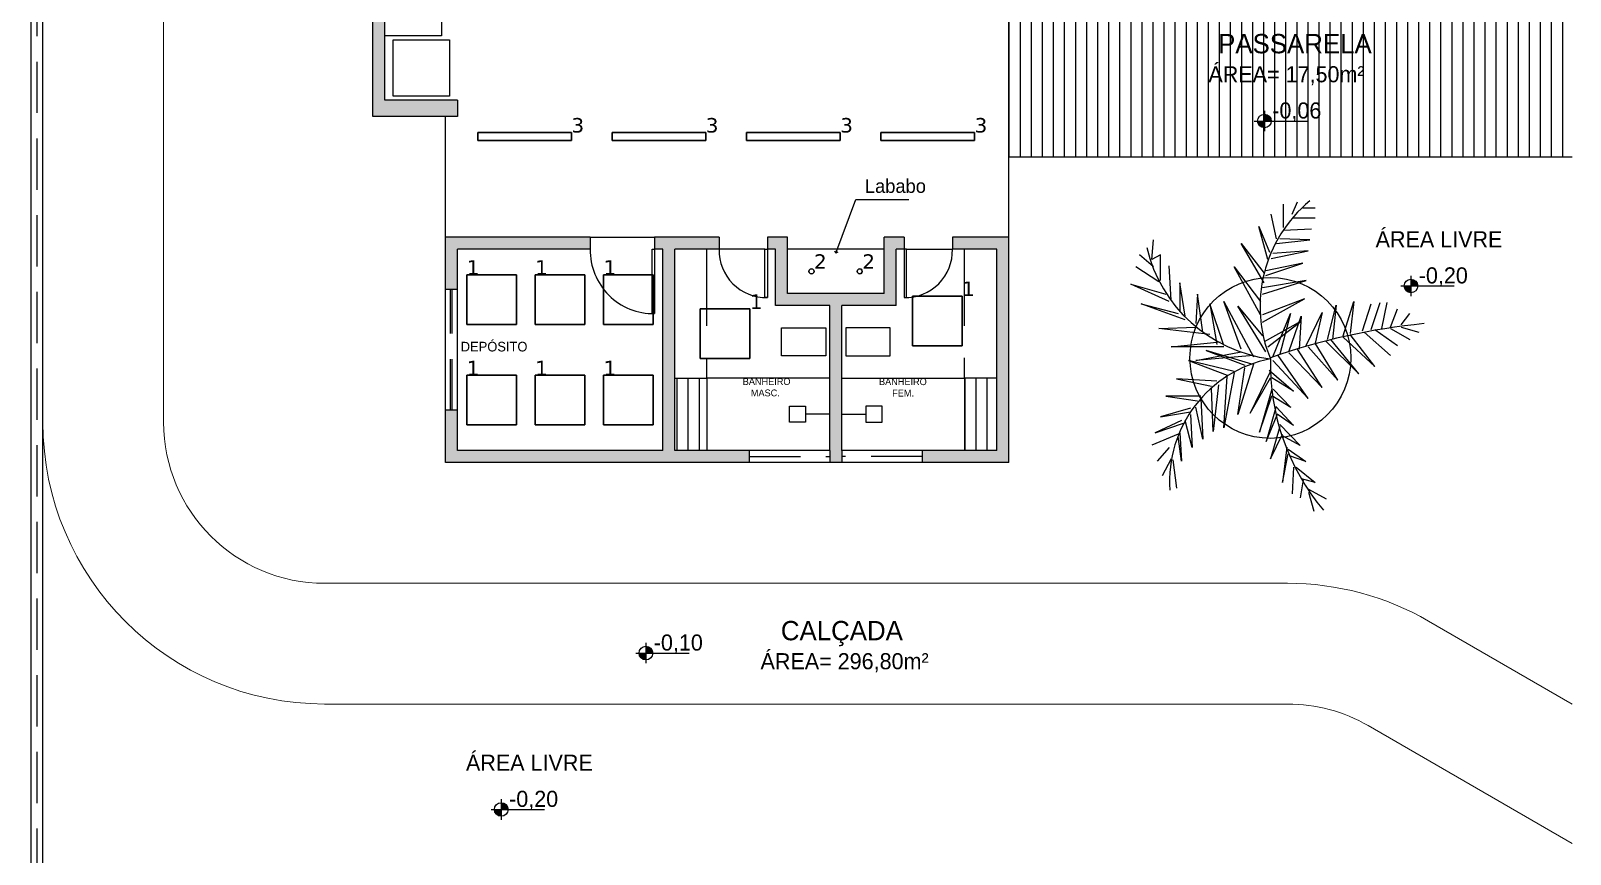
# Model space of a CAD drawing. Header units: metres. Extents: x 3021.9 to 3079.2, y 2067.5 to 2122.4.
# Drawn here: x 3021.86 to 3040.99, y 2092.47 to 2102.7 of the extents above; entities that cross this region are included whole.
import ezdxf

# ---------------------------------------------------------------- set-up
doc = ezdxf.new("R2010")
doc.units = ezdxf.units.M
doc.linetypes.add('HIDDEN', pattern=[9.525, 6.35, -3.175])
for name, color, linetype in [('1', 1, 'Continuous'), ('2', 44, 'Continuous'), ('3', 3, 'Continuous'), ('5', 5, 'Continuous'), ('projecao', 8, 'HIDDEN'), ('Texto', 44, 'Continuous')]:
    doc.layers.add(name, color=color, linetype=linetype)
doc.layers.add('DLX_LUM', color=7, linetype='Continuous', true_color=0x7f7f7f)
doc.layers.add('DLX_LUMKEY_IDX', color=7, linetype='Continuous', true_color=0x969696)
doc.styles.add('ROMANS', font='romans')
doc.styles.add('style1', font='GOTHIC.TTF')
doc.styles.add('TableTextStyle', font='')
doc.styles.get('TableTextStyle').set_extended_font_data('VERDANA.TTF')
doc.dimstyles.new('ESC-100', dxfattribs={"dimtxt": 0.16, "dimasz": 0.04, "dimexe": 0.06, "dimexo": 0.15, "dimgap": 0.02, "dimtad": 1, "dimzin": 4, "dimdsep": 46, "dimtxsty": 'style1', "dimblk": 'OBLIQUE', "dimcen": 0.01, "dimdle": 0.04, "dimclrd": 14, "dimclre": 14, "dimclrt": 2, "dimazin": 0, "dimtfac": 1, "dimtix": 1, "dimtmove": 2, "dimatfit": 0, "dimldrblk": 'OPEN90', "dimfxl": 1, "dimtolj": 1, "dimtzin": 4, "dimlwd": -1, "dimlwe": -1, "dimarcsym": 0})
pattern_1 = [(270, (3969.56791, 546.276), (0.1375, -4e-17), [])]

# ---------------------------------------------------------------- blocks, each defined once
blk = doc.blocks.new('planta 7')
at = {"color": 0}
for p, q in [((347.66, 294.69), (353.36, 307.49)), ((353.36, 307.49), (350.1, 295.85)), ((341.55, 289.45), (346.84, 304)), ((346.84, 304), (343.59, 291.78)), ((354.17, 298.18), (359.06, 305.74)), ((359.06, 299.92), (363.13, 304.58)), ((295.55, 294.11), (289.85, 297.01)), ((299.21, 294.69), (294.73, 298.76)), ((303.69, 291.78), (300.03, 300.5)), ((304.1, 299.34), (307.35, 290.03)), ((308.17, 290.61), (304.1, 299.34)), ((309.39, 297.6), (311.02, 287.71)), ((312.24, 287.71), (309.39, 297.6)), ((316.31, 295.85), (314.68, 285.38)), ((316.31, 284.22), (316.31, 295.85)), ((336.67, 281.31), (338.7, 298.18)), ((338.7, 298.18), (339.11, 285.96)), ((354.58, 297.6), (363.13, 297.6)), ((361.5, 300.5), (368.01, 299.92)), ((363.13, 297.6), (361.5, 300.5)), ((295.14, 293.52), (285.78, 292.36)), ((294.73, 290.61), (302.88, 291.78)), ((304.1, 291.2), (294.73, 290.61)), ((322.01, 292.36), (319.57, 280.72)), ((321.2, 278.98), (322.01, 292.36)), ((332.59, 294.11), (334.22, 277.82)), ((332.59, 276.65), (332.59, 294.11)), ((342.77, 289.45), (353.76, 291.2)), ((353.76, 291.2), (344.4, 291.2)), ((348.06, 294.11), (359.46, 294.69)), ((299.21, 287.12), (308.17, 289.45)), ((310.2, 287.71), (299.21, 287.12)), ((302.06, 283.63), (312.65, 285.96)), ((328.12, 288.29), (323.23, 275.49)), ((324.45, 273.16), (328.12, 288.29)), ((328.12, 285.96), (330.97, 270.84)), ((329.74, 266.76), (328.12, 285.96)), ((350.1, 285.38), (340.33, 285.96)), ((315.5, 284.22), (302.06, 283.63)), ((304.5, 280.14), (318.75, 280.72)), ((331.37, 282.47), (326.49, 269.67)), ((326.89, 267.34), (331.37, 282.47)), ((333, 276.65), (346.84, 281.31)), ((346.84, 281.31), (333.41, 278.98)), ((337.48, 283.63), (350.1, 285.38)), ((319.97, 278.4), (304.5, 280.14)), ((305.73, 276.65), (322.82, 275.49)), ((324.04, 273.16), (305.73, 276.65)), ((347.66, 276.65), (329.34, 266.76)), ((331.78, 270.84), (347.66, 276.65)), ((310.2, 272), (325.67, 269.67)), ((326.89, 266.76), (310.2, 272)), ((330.97, 262.69), (346.03, 272)), ((346.03, 272), (336.26, 263.85)), ((343.18, 264.44), (359.06, 273.16)), ((359.06, 273.16), (347.66, 264.44)), ((353.76, 263.27), (366.79, 270.84)), ((366.79, 270.84), (357.02, 263.27)), ((310.66, 267.96), (322.32, 261.21)), ((324.52, 261.21), (310.66, 267.96)), ((295.53, 261.21), (303.72, 257.15)), ((306.24, 258.05), (295.53, 261.21)), ((301.2, 262.56), (310.03, 258.95)), ((312.55, 259.4), (301.2, 262.56)), ((304.35, 264.81), (316.33, 260.75)), ((318.54, 260.75), (304.35, 264.81)), ((312.55, 254.45), (316.33, 260.75)), ((318.54, 260.3), (312.55, 254.45)), ((328.12, 260.36), (315.5, 248.73)), ((324.84, 261.66), (317.91, 253.55)), ((317.91, 253.55), (322.32, 260.75)), ((329.34, 260.36), (343.59, 254.55)), ((332.59, 262.11), (341.14, 251.06)), ((341.14, 251.06), (334.22, 263.27)), ((340.74, 263.85), (348.47, 249.89)), ((348.47, 249.89), (343.18, 263.85)), ((350.1, 263.85), (354.58, 249.31)), ((354.58, 249.31), (352.14, 263.85)), ((356.21, 262.69), (360.28, 250.47)), ((360.28, 250.47), (357.83, 262.69)), ((361.5, 262.11), (372.49, 265.02)), ((361.91, 260.95), (364.35, 248.73)), ((364.35, 248.73), (363.53, 260.36)), ((372.49, 265.02), (363.94, 261.53)), ((368.42, 259.2), (376.56, 260.95)), ((287.65, 257.15), (297.1, 255.35)), ((299.31, 255.8), (287.65, 257.15)), ((298.68, 255.35), (294.58, 249.49)), ((306.87, 258.05), (299.94, 251.3)), ((299.94, 251.3), (303.09, 257.15)), ((312.86, 259.4), (306.56, 253.55)), ((306.56, 253.55), (310.34, 258.95)), ((315.5, 248.73), (329.74, 258.62)), ((330.56, 255.13), (319.16, 244.07)), ((343.59, 254.55), (330.15, 258.04)), ((330.97, 255.13), (342.77, 251.06)), ((366.79, 259.2), (368.01, 248.15)), ((368.01, 248.15), (368.42, 258.04)), ((371.27, 256.87), (371.68, 247.57)), ((372.08, 256.87), (379.82, 256.87)), ((288.59, 250.4), (282.61, 251.3)), ((292.69, 253.55), (283.87, 254)), ((292.69, 252.65), (287.65, 246.34)), ((287.65, 246.34), (288.91, 250.85)), ((294.58, 249.49), (296.47, 254.9)), ((319.16, 244.07), (331.78, 252.22)), ((342.77, 251.06), (331.78, 251.64)), ((375.34, 253.96), (375.34, 246.4)), ((376.56, 253.96), (380.63, 252.22)), ((378.6, 250.47), (378.6, 246.4)), ((284.5, 248.59), (278.19, 246.79)), ((285.44, 248.59), (282.29, 242.74)), ((332.59, 248.73), (321.6, 238.84)), ((321.6, 238.84), (333.82, 246.4)), ((333, 249.31), (343.99, 244.07)), ((343.99, 244.07), (333.82, 246.4)), ((334.63, 242.91), (323.64, 231.86)), ((323.64, 231.86), (335.04, 241.17)), ((335.04, 242.33), (346.44, 239.42)), ((346.44, 239.42), (335.04, 240.58)), ((335.85, 237.09), (326.08, 226.62)), ((326.08, 226.62), (336.67, 234.77)), ((336.26, 237.09), (347.66, 233.6)), ((347.66, 233.6), (337.07, 234.77)), ((337.48, 230.11), (329.74, 221.39)), ((337.89, 230.69), (346.84, 227.79)), ((338.29, 226.62), (333, 219.06)), ((338.29, 227.79), (347.25, 224.88)), ((338.7, 221.39), (335.04, 214.99)), ((338.7, 224.3), (347.25, 222.55)), ((339.11, 221.39), (345.21, 219.06)), ((339.11, 217.9), (337.48, 212.08)), ((339.92, 217.9), (343.59, 214.99))]:
    blk.add_line(p, q, dxfattribs=at)
for centre, radius, start, end in [((376.48, 255.23), 48.23, 103.1598, 172.8828), ((288.02, 253.26), 41.37, 11.0675, 94.0085), ((326.94, 185.75), 75.48, 88.7203, 129.9117), ((345.92, 219.16), 45.46, 39.604, 112.3619), ((124.92, 189.01), 216.42, 5.649, 19.4873)]:
    blk.add_arc(centre, radius, start, end, dxfattribs=at)
blk = doc.blocks.new('NIV_PL')
for p, q in [((-0.15, 0), (0.638, 0)), ((0, 0.15), (0, -0.15))]:
    blk.add_line(p, q)
at = {"const_width": 0.1}
for points in [[(-0.05, 0, 0.414214), (0, -0.05, 1)], [(0.05, 0, 0.414214), (0, 0.05, 1)]]:
    blk.add_lwpolyline(points, format="xyb", dxfattribs=at)
blk.add_circle((0, 0), 0.1)
at = {"color": 2, "style": 'ROMANS'}
blk.add_attdef('NIVEL', (0.116, 0.037), '', height=0.1, dxfattribs=at)
blk = doc.blocks.new('_Open90')
at = {"color": 0, "linetype": 'ByBlock', "lineweight": -2}
for p, q in [((0, 0), (-1, 0)), ((-0.5, 0.5), (0, 0)), ((0, 0), (-0.5, -0.5))]:
    blk.add_line(p, q, dxfattribs=at)

msp = doc.modelspace()

# ---------------------------------------------------------------- hatches: boundary and pattern name
at = {"linetype": 'Continuous'}
h = msp.add_hatch(color=251, dxfattribs=at)
h.paths.add_polyline_path([(3026.112, 2104.032), (3026.112, 2101.632), (3027.162, 2101.632), (3027.162, 2101.832), (3026.262, 2101.832), (3026.262, 2104.032)])
h.paths.add_polyline_path([(3026.112, 2108.632), (3026.112, 2106.532), (3027.012, 2106.532), (3027.012, 2106.682), (3026.262, 2106.682), (3026.262, 2107.282), (3027.012, 2107.282), (3027.012, 2107.432), (3026.262, 2107.432), (3026.262, 2108.432), (3027.162, 2108.432), (3027.162, 2108.632)])
h.paths.add_polyline_path([(3027.012, 2110.782), (3027.012, 2110.132), (3028.812, 2110.132), (3028.812, 2110.282), (3027.162, 2110.282), (3027.162, 2110.782)], flags=17)
h.paths.add_polyline_path([(3027.012, 2113.932), (3027.012, 2113.282), (3027.162, 2113.282), (3027.162, 2113.782), (3029.712, 2113.782), (3029.712, 2110.282), (3029.612, 2110.282), (3029.612, 2110.132), (3029.862, 2110.132), (3029.862, 2113.782), (3033.862, 2113.782), (3033.862, 2113.282), (3034.012, 2113.282), (3034.012, 2113.932)])
h.paths.add_polyline_path([(3033.312, 2100.132), (3033.312, 2099.982), (3033.862, 2099.982), (3033.862, 2097.482), (3032.937, 2097.482), (3032.937, 2097.332), (3034.012, 2097.332), (3034.012, 2100.132)])
h.paths.add_polyline_path([(3031.262, 2099.432), (3031.262, 2100.132), (3031.012, 2100.132), (3031.012, 2099.982), (3031.112, 2099.982), (3031.112, 2099.282), (3031.787, 2099.282), (3031.787, 2097.482), (3031.787, 2097.332), (3031.937, 2097.332), (3031.937, 2097.482), (3031.937, 2099.282), (3032.612, 2099.282), (3032.612, 2099.982), (3032.712, 2099.982), (3032.712, 2100.132), (3032.462, 2100.132), (3032.462, 2099.432)])
h.paths.add_polyline_path([(3029.612, 2100.132), (3029.612, 2099.982), (3029.712, 2099.982), (3029.712, 2097.482), (3027.162, 2097.482), (3027.162, 2097.982), (3027.012, 2097.982), (3027.012, 2097.332), (3030.787, 2097.332), (3030.787, 2097.482), (3029.862, 2097.482), (3029.862, 2099.982), (3030.412, 2099.982), (3030.412, 2100.132)])
h.paths.add_polyline_path([(3027.012, 2100.132), (3027.012, 2099.482), (3027.162, 2099.482), (3027.162, 2099.982), (3028.812, 2099.982), (3028.812, 2100.132)], flags=17)
at = {"layer": '1', "linetype": 'Continuous'}
h = msp.add_hatch(dxfattribs=at)
h.set_pattern_fill('ANSI31', color=8, scale=1.1, angle=225)
h.set_pattern_definition([(270, (3969.56791, 548.276), (0.1375, -4e-17), [])])
h.paths.add_polyline_path([(3034.012, 2103.632), (3034.012, 2101.132), (3041.012, 2101.132), (3041.012, 2103.632)])
h = msp.add_hatch(dxfattribs=at)
h.set_pattern_fill('ANSI31', color=8, scale=1.1, angle=225)
h.set_pattern_definition(pattern_1)
h.paths.add_polyline_path([(3029.862, 2098.382), (3029.862, 2097.482), (3030.262, 2097.482), (3030.262, 2098.382)])
h = msp.add_hatch(dxfattribs=at)
h.set_pattern_fill('ANSI31', color=8, scale=1.1, angle=225)
h.set_pattern_definition(pattern_1)
h.paths.add_polyline_path([(3033.862, 2098.382), (3033.862, 2097.482), (3033.462, 2097.482), (3033.462, 2098.382)])

# ---------------------------------------------------------------- linework, layer by layer
at = {"layer": '1', "linetype": 'Continuous', "lineweight": 13}
for p, q in [((3023.512, 2097.832), (3023.512, 2116.832)), ((3037.476, 2095.832), (3025.512, 2095.832))]:
    msp.add_line(p, q, dxfattribs=at)
at = {"layer": '1', "linetype": 'Continuous'}
for p, q in [((3034.012, 2100.132), (3034.012, 2110.132)), ((3027.012, 2100.132), (3027.012, 2101.632)), ((3034.012, 2101.132), (3041.012, 2101.132))]:
    msp.add_line(p, q, dxfattribs=at)
at = {"layer": '1'}
for p, q in [((3028.812, 2100.132), (3029.612, 2100.132)), ((3030.982, 2099.982), (3030.412, 2099.982)), ((3032.742, 2099.982), (3033.312, 2099.982)), ((3031.787, 2098.382), (3030.262, 2098.382)), ((3030.262, 2098.382), (3030.262, 2097.482)), ((3031.937, 2098.382), (3033.462, 2098.382)), ((3033.462, 2098.382), (3033.462, 2097.482)), ((3031.787, 2097.932), (3031.487, 2097.932)), ((3031.937, 2097.932), (3032.237, 2097.932))]:
    msp.add_line(p, q, dxfattribs=at)
at = {"layer": '1', "linetype": 'Continuous', "lineweight": 9}
for p, q in [((3039.226, 2095.363), (3041.012, 2094.332)), ((3037.476, 2094.332), (3025.512, 2094.332)), ((3038.476, 2094.064), (3041.012, 2092.6))]:
    msp.add_line(p, q, dxfattribs=at)
at = {"layer": '1'}
for points in [[(3031.287, 2098.032), (3031.487, 2098.032), (3031.487, 2097.832), (3031.287, 2097.832)], [(3032.437, 2098.032), (3032.237, 2098.032), (3032.237, 2097.832), (3032.437, 2097.832)]]:
    msp.add_lwpolyline(points, close=True, dxfattribs=at)
at = {"layer": '1', "linetype": 'Continuous'}
msp.add_circle((3037.262, 2098.632), 1, dxfattribs=at)
at = {"layer": '1'}
for centre, radius, start, end in [((3029.597, 2099.967), 0.785, 178.9053, 271.0947), ((3030.997, 2099.967), 0.585, 178.5312, 271.4688), ((3032.727, 2099.967), 0.585, 268.5312, 1.4688)]:
    msp.add_arc(centre, radius, start, end, dxfattribs=at)
at = {"layer": '1', "linetype": 'Continuous', "lineweight": 13}
for radius in [3.5, 2]:
    msp.add_arc((3025.512, 2097.832), radius, 180, 270, dxfattribs=at)
at = {"layer": '1', "linetype": 'Continuous', "lineweight": 9}
for radius in [3.5, 2]:
    msp.add_arc((3037.476, 2092.332), radius, 60, 90, dxfattribs=at)
at = {"layer": '2'}
for p, q in [((3026.962, 2105.632), (3026.962, 2102.632)), ((3026.962, 2102.632), (3026.262, 2102.632)), ((3030.262, 2099.032), (3030.262, 2099.982)), ((3032.462, 2099.982), (3031.262, 2099.982)), ((3033.462, 2099.032), (3033.462, 2099.982)), ((3030.262, 2098.382), (3030.262, 2098.632)), ((3033.462, 2098.382), (3033.462, 2098.632)), ((3029.862, 2098.382), (3030.262, 2098.382)), ((3033.862, 2098.382), (3033.462, 2098.382))]:
    msp.add_line(p, q, dxfattribs=at)
for points in [[(3026.362, 2101.882), (3026.362, 2102.582), (3027.062, 2102.582), (3027.062, 2101.882)], [(3029.612, 2099.982), (3029.612, 2099.182), (3029.582, 2099.182), (3029.582, 2099.982)], [(3030.982, 2099.982), (3031.012, 2099.982), (3031.012, 2099.382), (3030.982, 2099.382)], [(3032.742, 2099.982), (3032.712, 2099.982), (3032.712, 2099.382), (3032.742, 2099.382)], [(3031.187, 2098.657), (3031.187, 2099.007), (3031.737, 2099.007), (3031.737, 2098.657)], [(3032.537, 2098.657), (3032.537, 2099.007), (3031.987, 2099.007), (3031.987, 2098.657)]]:
    msp.add_lwpolyline(points, close=True, dxfattribs=at)
at = {"layer": '3'}
for points in [[(3066.012, 2120.482), (3021.862, 2120.482), (3021.862, 2080.182), (3041.512, 2080.182)], [(3022.012, 2080.332), (3022.012, 2120.332)]]:
    msp.add_lwpolyline(points, dxfattribs=at)
at = {"layer": '5'}
for p, q in [((3026.112, 2101.632), (3026.112, 2104.032)), ((3026.262, 2101.832), (3026.262, 2104.032)), ((3027.162, 2101.832), (3026.262, 2101.832)), ((3027.162, 2101.832), (3027.162, 2101.632)), ((3027.162, 2101.632), (3026.112, 2101.632)), ((3028.812, 2100.132), (3028.812, 2099.982)), ((3029.612, 2100.132), (3029.612, 2099.982)), ((3030.412, 2100.132), (3030.412, 2099.982)), ((3031.012, 2100.132), (3031.012, 2099.982)), ((3032.712, 2100.132), (3032.712, 2099.982)), ((3033.312, 2100.132), (3033.312, 2099.982))]:
    msp.add_line(p, q, dxfattribs=at)
at = {"layer": '5', "linetype": 'Continuous'}
for p, q in [((3027.012, 2097.332), (3027.012, 2100.132)), ((3028.812, 2100.132), (3027.012, 2100.132)), ((3030.412, 2100.132), (3029.612, 2100.132)), ((3031.262, 2100.132), (3031.012, 2100.132)), ((3031.262, 2099.432), (3031.262, 2100.132)), ((3032.712, 2100.132), (3032.462, 2100.132)), ((3032.462, 2099.432), (3032.462, 2100.132)), ((3034.012, 2100.132), (3033.312, 2100.132)), ((3034.012, 2097.332), (3034.012, 2100.132)), ((3027.162, 2097.482), (3027.162, 2099.982)), ((3028.812, 2099.982), (3027.162, 2099.982)), ((3029.712, 2099.982), (3029.612, 2099.982)), ((3029.712, 2097.482), (3029.712, 2099.982)), ((3029.862, 2097.482), (3029.862, 2099.982)), ((3030.412, 2099.982), (3029.862, 2099.982)), ((3031.112, 2099.982), (3031.012, 2099.982)), ((3031.112, 2099.282), (3031.112, 2099.982)), ((3032.712, 2099.982), (3032.612, 2099.982)), ((3032.612, 2099.282), (3032.612, 2099.982)), ((3033.862, 2099.982), (3033.312, 2099.982)), ((3033.862, 2097.482), (3033.862, 2099.982)), ((3032.462, 2099.432), (3031.262, 2099.432)), ((3031.787, 2099.282), (3031.112, 2099.282)), ((3031.787, 2097.482), (3031.787, 2099.282)), ((3031.937, 2097.482), (3031.937, 2099.282)), ((3032.612, 2099.282), (3031.937, 2099.282)), ((3029.712, 2097.482), (3027.162, 2097.482)), ((3031.787, 2097.482), (3029.862, 2097.482)), ((3033.862, 2097.482), (3031.937, 2097.482)), ((3034.012, 2097.332), (3027.012, 2097.332))]:
    msp.add_line(p, q, dxfattribs=at)
at = {"layer": 'DLX_LUM'}
for points in [[(3027.414, 2101.332, 0), (3027.414, 2101.432, 0)], [(3027.414, 2101.432, 0), (3027.414, 2101.432, 0)], [(3027.414, 2101.432, 0), (3027.414, 2101.332, 0)], [(3027.414, 2101.432, 0), (3028.579, 2101.432, 0)], [(3028.579, 2101.432, 0), (3027.414, 2101.432, 0)], [(3027.414, 2101.432, 0), (3027.414, 2101.432, 0)], [(3027.414, 2101.432, 0), (3027.414, 2101.332, 0)], [(3028.579, 2101.432, 0), (3027.414, 2101.432, 0)], [(3027.414, 2101.332, 0), (3027.414, 2101.432, 0)], [(3027.414, 2101.432, 0), (3028.579, 2101.432, 0)], [(3028.579, 2101.332, 0), (3027.414, 2101.332, 0)], [(3027.414, 2101.332, 0), (3027.414, 2101.332, 0)], [(3027.414, 2101.332, 0), (3028.579, 2101.332, 0)], [(3027.414, 2101.332, 0), (3027.414, 2101.332, 0)], [(3027.414, 2101.332, 0), (3028.579, 2101.332, 0)], [(3028.579, 2101.332, 0), (3027.414, 2101.332, 0)], [(3028.579, 2101.432, 0), (3028.579, 2101.332, 0)], [(3028.579, 2101.332, 0), (3028.579, 2101.432, 0)], [(3028.579, 2101.432, 0), (3028.579, 2101.432, 0)], [(3028.579, 2101.432, 0), (3028.579, 2101.432, 0)], [(3028.579, 2101.332, 0), (3028.579, 2101.432, 0)], [(3028.579, 2101.432, 0), (3028.579, 2101.332, 0)], [(3028.579, 2101.332, 0), (3028.579, 2101.332, 0)], [(3028.579, 2101.332, 0), (3028.579, 2101.332, 0)], [(3029.083, 2101.332, 0), (3029.083, 2101.432, 0)], [(3029.083, 2101.432, 0), (3029.083, 2101.432, 0)], [(3029.083, 2101.432, 0), (3029.083, 2101.332, 0)], [(3029.083, 2101.432, 0), (3030.248, 2101.432, 0)], [(3030.248, 2101.432, 0), (3029.083, 2101.432, 0)], [(3029.083, 2101.432, 0), (3029.083, 2101.432, 0)], [(3029.083, 2101.432, 0), (3029.083, 2101.332, 0)], [(3030.248, 2101.432, 0), (3029.083, 2101.432, 0)], [(3029.083, 2101.332, 0), (3029.083, 2101.432, 0)], [(3029.083, 2101.432, 0), (3030.248, 2101.432, 0)], [(3030.248, 2101.332, 0), (3029.083, 2101.332, 0)], [(3029.083, 2101.332, 0), (3029.083, 2101.332, 0)], [(3029.083, 2101.332, 0), (3030.248, 2101.332, 0)], [(3029.083, 2101.332, 0), (3029.083, 2101.332, 0)], [(3029.083, 2101.332, 0), (3030.248, 2101.332, 0)], [(3030.248, 2101.332, 0), (3029.083, 2101.332, 0)], [(3030.248, 2101.432, 0), (3030.248, 2101.332, 0)], [(3030.248, 2101.332, 0), (3030.248, 2101.432, 0)], [(3030.248, 2101.432, 0), (3030.248, 2101.432, 0)], [(3030.248, 2101.432, 0), (3030.248, 2101.432, 0)], [(3030.248, 2101.332, 0), (3030.248, 2101.432, 0)], [(3030.248, 2101.432, 0), (3030.248, 2101.332, 0)], [(3030.248, 2101.332, 0), (3030.248, 2101.332, 0)], [(3030.248, 2101.332, 0), (3030.248, 2101.332, 0)], [(3030.753, 2101.332, 0), (3030.753, 2101.432, 0)], [(3030.753, 2101.432, 0), (3030.753, 2101.432, 0)], [(3030.753, 2101.432, 0), (3030.753, 2101.332, 0)], [(3030.753, 2101.432, 0), (3031.918, 2101.432, 0)], [(3031.918, 2101.432, 0), (3030.753, 2101.432, 0)], [(3030.753, 2101.432, 0), (3030.753, 2101.432, 0)], [(3030.753, 2101.432, 0), (3030.753, 2101.332, 0)], [(3031.918, 2101.432, 0), (3030.753, 2101.432, 0)], [(3030.753, 2101.332, 0), (3030.753, 2101.432, 0)], [(3030.753, 2101.432, 0), (3031.918, 2101.432, 0)], [(3031.918, 2101.332, 0), (3030.753, 2101.332, 0)], [(3030.753, 2101.332, 0), (3030.753, 2101.332, 0)], [(3030.753, 2101.332, 0), (3031.918, 2101.332, 0)], [(3030.753, 2101.332, 0), (3030.753, 2101.332, 0)], [(3030.753, 2101.332, 0), (3031.918, 2101.332, 0)], [(3031.918, 2101.332, 0), (3030.753, 2101.332, 0)], [(3031.918, 2101.432, 0), (3031.918, 2101.332, 0)], [(3031.918, 2101.332, 0), (3031.918, 2101.432, 0)], [(3031.918, 2101.432, 0), (3031.918, 2101.432, 0)], [(3031.918, 2101.432, 0), (3031.918, 2101.432, 0)], [(3031.918, 2101.332, 0), (3031.918, 2101.432, 0)], [(3031.918, 2101.432, 0), (3031.918, 2101.332, 0)], [(3031.918, 2101.332, 0), (3031.918, 2101.332, 0)], [(3031.918, 2101.332, 0), (3031.918, 2101.332, 0)], [(3032.422, 2101.332, 0), (3032.422, 2101.432, 0)], [(3032.422, 2101.432, 0), (3032.422, 2101.432, 0)], [(3032.422, 2101.432, 0), (3032.422, 2101.332, 0)], [(3032.422, 2101.432, 0), (3033.587, 2101.432, 0)], [(3033.587, 2101.432, 0), (3032.422, 2101.432, 0)], [(3032.422, 2101.432, 0), (3032.422, 2101.432, 0)], [(3032.422, 2101.432, 0), (3032.422, 2101.332, 0)], [(3033.587, 2101.432, 0), (3032.422, 2101.432, 0)], [(3032.422, 2101.332, 0), (3032.422, 2101.432, 0)], [(3032.422, 2101.432, 0), (3033.587, 2101.432, 0)], [(3033.587, 2101.332, 0), (3032.422, 2101.332, 0)], [(3032.422, 2101.332, 0), (3032.422, 2101.332, 0)], [(3032.422, 2101.332, 0), (3033.587, 2101.332, 0)], [(3032.422, 2101.332, 0), (3032.422, 2101.332, 0)], [(3032.422, 2101.332, 0), (3033.587, 2101.332, 0)], [(3033.587, 2101.332, 0), (3032.422, 2101.332, 0)], [(3033.587, 2101.432, 0), (3033.587, 2101.332, 0)], [(3033.587, 2101.332, 0), (3033.587, 2101.432, 0)], [(3033.587, 2101.432, 0), (3033.587, 2101.432, 0)], [(3033.587, 2101.432, 0), (3033.587, 2101.432, 0)], [(3033.587, 2101.332, 0), (3033.587, 2101.432, 0)], [(3033.587, 2101.432, 0), (3033.587, 2101.332, 0)], [(3033.587, 2101.332, 0), (3033.587, 2101.332, 0)], [(3033.587, 2101.332, 0), (3033.587, 2101.332, 0)], [(3031.533, 2099.723, 0), (3031.544, 2099.735, 0)], [(3031.544, 2099.735, 0), (3031.533, 2099.723, 0)], [(3031.544, 2099.735, 0), (3031.533, 2099.723, 0)], [(3031.533, 2099.723, 0), (3031.544, 2099.735, 0)], [(3031.544, 2099.735, 0), (3031.56, 2099.739, 0)], [(3031.56, 2099.739, 0), (3031.544, 2099.735, 0)], [(3031.56, 2099.739, 0), (3031.544, 2099.735, 0)], [(3031.544, 2099.735, 0), (3031.56, 2099.739, 0)], [(3031.544, 2099.735, 0), (3031.544, 2099.735, 0)], [(3031.544, 2099.735, 0), (3031.544, 2099.735, 0)], [(3031.56, 2099.739, 0), (3031.56, 2099.739, 0)], [(3031.56, 2099.739, 0), (3031.576, 2099.735, 0)], [(3031.576, 2099.735, 0), (3031.56, 2099.739, 0)], [(3031.56, 2099.739, 0), (3031.56, 2099.739, 0)], [(3031.576, 2099.735, 0), (3031.56, 2099.739, 0)], [(3031.56, 2099.739, 0), (3031.576, 2099.735, 0)], [(3031.576, 2099.735, 0), (3031.576, 2099.735, 0)], [(3031.576, 2099.735, 0), (3031.588, 2099.723, 0)], [(3031.588, 2099.723, 0), (3031.576, 2099.735, 0)], [(3031.576, 2099.735, 0), (3031.576, 2099.735, 0)], [(3031.588, 2099.723, 0), (3031.576, 2099.735, 0)], [(3031.576, 2099.735, 0), (3031.588, 2099.723, 0)], [(3032.133, 2099.723, 0), (3032.144, 2099.735, 0)], [(3032.144, 2099.735, 0), (3032.133, 2099.723, 0)], [(3032.144, 2099.735, 0), (3032.133, 2099.723, 0)], [(3032.133, 2099.723, 0), (3032.144, 2099.735, 0)], [(3032.144, 2099.735, 0), (3032.16, 2099.739, 0)], [(3032.16, 2099.739, 0), (3032.144, 2099.735, 0)], [(3032.16, 2099.739, 0), (3032.144, 2099.735, 0)], [(3032.144, 2099.735, 0), (3032.16, 2099.739, 0)], [(3032.144, 2099.735, 0), (3032.144, 2099.735, 0)], [(3032.144, 2099.735, 0), (3032.144, 2099.735, 0)], [(3032.16, 2099.739, 0), (3032.16, 2099.739, 0)], [(3032.16, 2099.739, 0), (3032.176, 2099.735, 0)], [(3032.176, 2099.735, 0), (3032.16, 2099.739, 0)], [(3032.16, 2099.739, 0), (3032.16, 2099.739, 0)], [(3032.176, 2099.735, 0), (3032.16, 2099.739, 0)], [(3032.16, 2099.739, 0), (3032.176, 2099.735, 0)], [(3032.176, 2099.735, 0), (3032.176, 2099.735, 0)], [(3032.176, 2099.735, 0), (3032.188, 2099.723, 0)], [(3032.188, 2099.723, 0), (3032.176, 2099.735, 0)], [(3032.176, 2099.735, 0), (3032.176, 2099.735, 0)], [(3032.188, 2099.723, 0), (3032.176, 2099.735, 0)], [(3032.176, 2099.735, 0), (3032.188, 2099.723, 0)], [(3027.278, 2099.049, 0), (3027.278, 2099.666, 0)], [(3027.278, 2099.666, 0), (3027.278, 2099.666, 0)], [(3027.278, 2099.666, 0), (3027.278, 2099.049, 0)], [(3027.278, 2099.666, 0), (3027.895, 2099.666, 0)], [(3027.895, 2099.666, 0), (3027.278, 2099.666, 0)], [(3027.278, 2099.666, 0), (3027.278, 2099.666, 0)], [(3027.895, 2099.666, 0), (3027.278, 2099.666, 0)], [(3027.278, 2099.666, 0), (3027.278, 2099.049, 0)], [(3027.278, 2099.049, 0), (3027.278, 2099.666, 0)], [(3027.278, 2099.666, 0), (3027.895, 2099.666, 0)], [(3027.895, 2099.666, 0), (3027.895, 2099.666, 0)], [(3027.895, 2099.666, 0), (3027.895, 2099.049, 0)], [(3027.895, 2099.049, 0), (3027.895, 2099.666, 0)], [(3027.895, 2099.666, 0), (3027.895, 2099.666, 0)], [(3027.895, 2099.049, 0), (3027.895, 2099.666, 0)], [(3027.895, 2099.666, 0), (3027.895, 2099.049, 0)], [(3028.128, 2099.049, 0), (3028.128, 2099.666, 0)], [(3028.128, 2099.666, 0), (3028.128, 2099.666, 0)], [(3028.128, 2099.666, 0), (3028.128, 2099.049, 0)], [(3028.128, 2099.666, 0), (3028.745, 2099.666, 0)], [(3028.745, 2099.666, 0), (3028.128, 2099.666, 0)], [(3028.128, 2099.666, 0), (3028.128, 2099.666, 0)], [(3028.745, 2099.666, 0), (3028.128, 2099.666, 0)], [(3028.128, 2099.666, 0), (3028.128, 2099.049, 0)], [(3028.128, 2099.049, 0), (3028.128, 2099.666, 0)], [(3028.128, 2099.666, 0), (3028.745, 2099.666, 0)], [(3028.745, 2099.666, 0), (3028.745, 2099.666, 0)], [(3028.745, 2099.666, 0), (3028.745, 2099.049, 0)], [(3028.745, 2099.049, 0), (3028.745, 2099.666, 0)], [(3028.745, 2099.666, 0), (3028.745, 2099.666, 0)], [(3028.745, 2099.049, 0), (3028.745, 2099.666, 0)], [(3028.745, 2099.666, 0), (3028.745, 2099.049, 0)], [(3028.978, 2099.049, 0), (3028.978, 2099.666, 0)], [(3028.978, 2099.666, 0), (3028.978, 2099.666, 0)], [(3028.978, 2099.666, 0), (3028.978, 2099.049, 0)], [(3028.978, 2099.666, 0), (3029.595, 2099.666, 0)], [(3029.595, 2099.666, 0), (3028.978, 2099.666, 0)], [(3028.978, 2099.666, 0), (3028.978, 2099.666, 0)], [(3029.595, 2099.666, 0), (3028.978, 2099.666, 0)], [(3028.978, 2099.666, 0), (3028.978, 2099.049, 0)], [(3028.978, 2099.049, 0), (3028.978, 2099.666, 0)], [(3028.978, 2099.666, 0), (3029.595, 2099.666, 0)], [(3029.595, 2099.666, 0), (3029.595, 2099.666, 0)], [(3029.595, 2099.666, 0), (3029.595, 2099.049, 0)], [(3029.595, 2099.049, 0), (3029.595, 2099.666, 0)], [(3029.595, 2099.666, 0), (3029.595, 2099.666, 0)], [(3029.595, 2099.049, 0), (3029.595, 2099.666, 0)], [(3029.595, 2099.666, 0), (3029.595, 2099.049, 0)], [(3031.528, 2099.707, 0), (3031.533, 2099.723, 0)], [(3031.533, 2099.723, 0), (3031.528, 2099.707, 0)], [(3031.533, 2099.723, 0), (3031.528, 2099.707, 0)], [(3031.528, 2099.707, 0), (3031.533, 2099.723, 0)], [(3031.533, 2099.691, 0), (3031.528, 2099.707, 0)], [(3031.528, 2099.707, 0), (3031.528, 2099.707, 0)], [(3031.528, 2099.707, 0), (3031.533, 2099.691, 0)], [(3031.528, 2099.707, 0), (3031.528, 2099.707, 0)], [(3031.528, 2099.707, 0), (3031.533, 2099.691, 0)], [(3031.533, 2099.691, 0), (3031.528, 2099.707, 0)], [(3031.533, 2099.723, 0), (3031.533, 2099.723, 0)], [(3031.533, 2099.723, 0), (3031.533, 2099.723, 0)], [(3031.544, 2099.679, 0), (3031.533, 2099.691, 0)], [(3031.533, 2099.691, 0), (3031.533, 2099.691, 0)], [(3031.533, 2099.691, 0), (3031.544, 2099.679, 0)], [(3031.533, 2099.691, 0), (3031.533, 2099.691, 0)], [(3031.533, 2099.691, 0), (3031.544, 2099.679, 0)], [(3031.544, 2099.679, 0), (3031.533, 2099.691, 0)], [(3031.56, 2099.675, 0), (3031.544, 2099.679, 0)], [(3031.544, 2099.679, 0), (3031.544, 2099.679, 0)], [(3031.544, 2099.679, 0), (3031.56, 2099.675, 0)], [(3031.544, 2099.679, 0), (3031.544, 2099.679, 0)], [(3031.544, 2099.679, 0), (3031.56, 2099.675, 0)], [(3031.56, 2099.675, 0), (3031.544, 2099.679, 0)], [(3031.576, 2099.679, 0), (3031.56, 2099.675, 0)], [(3031.56, 2099.675, 0), (3031.576, 2099.679, 0)], [(3031.56, 2099.675, 0), (3031.576, 2099.679, 0)], [(3031.576, 2099.679, 0), (3031.56, 2099.675, 0)], [(3031.56, 2099.675, 0), (3031.56, 2099.675, 0)], [(3031.56, 2099.675, 0), (3031.56, 2099.675, 0)], [(3031.588, 2099.691, 0), (3031.576, 2099.679, 0)], [(3031.576, 2099.679, 0), (3031.588, 2099.691, 0)], [(3031.576, 2099.679, 0), (3031.588, 2099.691, 0)], [(3031.588, 2099.691, 0), (3031.576, 2099.679, 0)], [(3031.576, 2099.679, 0), (3031.576, 2099.679, 0)], [(3031.576, 2099.679, 0), (3031.576, 2099.679, 0)], [(3031.588, 2099.723, 0), (3031.588, 2099.723, 0)], [(3031.588, 2099.723, 0), (3031.592, 2099.707, 0)], [(3031.592, 2099.707, 0), (3031.588, 2099.723, 0)], [(3031.588, 2099.723, 0), (3031.588, 2099.723, 0)], [(3031.592, 2099.707, 0), (3031.588, 2099.723, 0)], [(3031.588, 2099.723, 0), (3031.592, 2099.707, 0)], [(3031.592, 2099.707, 0), (3031.588, 2099.691, 0)], [(3031.588, 2099.691, 0), (3031.592, 2099.707, 0)], [(3031.588, 2099.691, 0), (3031.592, 2099.707, 0)], [(3031.592, 2099.707, 0), (3031.588, 2099.691, 0)], [(3031.588, 2099.691, 0), (3031.588, 2099.691, 0)], [(3031.588, 2099.691, 0), (3031.588, 2099.691, 0)], [(3031.592, 2099.707, 0), (3031.592, 2099.707, 0)], [(3031.592, 2099.707, 0), (3031.592, 2099.707, 0)], [(3032.128, 2099.707, 0), (3032.133, 2099.723, 0)], [(3032.133, 2099.723, 0), (3032.128, 2099.707, 0)], [(3032.133, 2099.723, 0), (3032.128, 2099.707, 0)], [(3032.128, 2099.707, 0), (3032.133, 2099.723, 0)], [(3032.133, 2099.691, 0), (3032.128, 2099.707, 0)], [(3032.128, 2099.707, 0), (3032.128, 2099.707, 0)], [(3032.128, 2099.707, 0), (3032.133, 2099.691, 0)], [(3032.128, 2099.707, 0), (3032.128, 2099.707, 0)], [(3032.128, 2099.707, 0), (3032.133, 2099.691, 0)], [(3032.133, 2099.691, 0), (3032.128, 2099.707, 0)], [(3032.133, 2099.723, 0), (3032.133, 2099.723, 0)], [(3032.133, 2099.723, 0), (3032.133, 2099.723, 0)], [(3032.144, 2099.679, 0), (3032.133, 2099.691, 0)], [(3032.133, 2099.691, 0), (3032.133, 2099.691, 0)], [(3032.133, 2099.691, 0), (3032.144, 2099.679, 0)], [(3032.133, 2099.691, 0), (3032.133, 2099.691, 0)], [(3032.133, 2099.691, 0), (3032.144, 2099.679, 0)], [(3032.144, 2099.679, 0), (3032.133, 2099.691, 0)], [(3032.16, 2099.675, 0), (3032.144, 2099.679, 0)], [(3032.144, 2099.679, 0), (3032.144, 2099.679, 0)], [(3032.144, 2099.679, 0), (3032.16, 2099.675, 0)], [(3032.144, 2099.679, 0), (3032.144, 2099.679, 0)], [(3032.144, 2099.679, 0), (3032.16, 2099.675, 0)], [(3032.16, 2099.675, 0), (3032.144, 2099.679, 0)], [(3032.176, 2099.679, 0), (3032.16, 2099.675, 0)], [(3032.16, 2099.675, 0), (3032.176, 2099.679, 0)], [(3032.16, 2099.675, 0), (3032.176, 2099.679, 0)], [(3032.176, 2099.679, 0), (3032.16, 2099.675, 0)], [(3032.16, 2099.675, 0), (3032.16, 2099.675, 0)], [(3032.16, 2099.675, 0), (3032.16, 2099.675, 0)], [(3032.188, 2099.691, 0), (3032.176, 2099.679, 0)], [(3032.176, 2099.679, 0), (3032.188, 2099.691, 0)], [(3032.176, 2099.679, 0), (3032.188, 2099.691, 0)], [(3032.188, 2099.691, 0), (3032.176, 2099.679, 0)], [(3032.176, 2099.679, 0), (3032.176, 2099.679, 0)], [(3032.176, 2099.679, 0), (3032.176, 2099.679, 0)], [(3032.188, 2099.723, 0), (3032.188, 2099.723, 0)], [(3032.188, 2099.723, 0), (3032.192, 2099.707, 0)], [(3032.192, 2099.707, 0), (3032.188, 2099.723, 0)], [(3032.188, 2099.723, 0), (3032.188, 2099.723, 0)], [(3032.192, 2099.707, 0), (3032.188, 2099.723, 0)], [(3032.188, 2099.723, 0), (3032.192, 2099.707, 0)], [(3032.192, 2099.707, 0), (3032.188, 2099.691, 0)], [(3032.188, 2099.691, 0), (3032.192, 2099.707, 0)], [(3032.188, 2099.691, 0), (3032.192, 2099.707, 0)], [(3032.192, 2099.707, 0), (3032.188, 2099.691, 0)], [(3032.188, 2099.691, 0), (3032.188, 2099.691, 0)], [(3032.188, 2099.691, 0), (3032.188, 2099.691, 0)], [(3032.192, 2099.707, 0), (3032.192, 2099.707, 0)], [(3032.192, 2099.707, 0), (3032.192, 2099.707, 0)], [(3032.814, 2098.784, 0), (3032.814, 2099.401, 0)], [(3032.814, 2099.401, 0), (3032.814, 2099.401, 0)], [(3032.814, 2099.401, 0), (3032.814, 2098.784, 0)], [(3032.814, 2099.401, 0), (3033.431, 2099.401, 0)], [(3033.431, 2099.401, 0), (3032.814, 2099.401, 0)], [(3032.814, 2099.401, 0), (3032.814, 2099.401, 0)], [(3033.431, 2099.401, 0), (3032.814, 2099.401, 0)], [(3032.814, 2099.401, 0), (3032.814, 2098.784, 0)], [(3032.814, 2098.784, 0), (3032.814, 2099.401, 0)], [(3032.814, 2099.401, 0), (3033.431, 2099.401, 0)], [(3033.431, 2099.401, 0), (3033.431, 2099.401, 0)], [(3033.431, 2099.401, 0), (3033.431, 2098.784, 0)], [(3033.431, 2098.784, 0), (3033.431, 2099.401, 0)], [(3033.431, 2099.401, 0), (3033.431, 2099.401, 0)], [(3033.431, 2098.784, 0), (3033.431, 2099.401, 0)], [(3033.431, 2099.401, 0), (3033.431, 2098.784, 0)], [(3030.178, 2098.624, 0), (3030.178, 2099.241, 0)], [(3030.178, 2099.241, 0), (3030.178, 2099.241, 0)], [(3030.178, 2099.241, 0), (3030.178, 2098.624, 0)], [(3030.178, 2099.241, 0), (3030.795, 2099.241, 0)], [(3030.795, 2099.241, 0), (3030.178, 2099.241, 0)], [(3030.178, 2099.241, 0), (3030.178, 2099.241, 0)], [(3030.795, 2099.241, 0), (3030.178, 2099.241, 0)], [(3030.178, 2099.241, 0), (3030.178, 2098.624, 0)], [(3030.178, 2098.624, 0), (3030.178, 2099.241, 0)], [(3030.178, 2099.241, 0), (3030.795, 2099.241, 0)], [(3030.795, 2099.241, 0), (3030.795, 2099.241, 0)], [(3030.795, 2099.241, 0), (3030.795, 2098.624, 0)], [(3030.795, 2098.624, 0), (3030.795, 2099.241, 0)], [(3030.795, 2099.241, 0), (3030.795, 2099.241, 0)], [(3030.795, 2098.624, 0), (3030.795, 2099.241, 0)], [(3030.795, 2099.241, 0), (3030.795, 2098.624, 0)], [(3027.895, 2099.049, 0), (3027.278, 2099.049, 0)], [(3027.278, 2099.049, 0), (3027.278, 2099.049, 0)], [(3027.278, 2099.049, 0), (3027.895, 2099.049, 0)], [(3027.278, 2099.049, 0), (3027.278, 2099.049, 0)], [(3027.278, 2099.049, 0), (3027.895, 2099.049, 0)], [(3027.895, 2099.049, 0), (3027.278, 2099.049, 0)], [(3027.895, 2099.049, 0), (3027.895, 2099.049, 0)], [(3027.895, 2099.049, 0), (3027.895, 2099.049, 0)], [(3028.745, 2099.049, 0), (3028.128, 2099.049, 0)], [(3028.128, 2099.049, 0), (3028.128, 2099.049, 0)], [(3028.128, 2099.049, 0), (3028.745, 2099.049, 0)], [(3028.128, 2099.049, 0), (3028.128, 2099.049, 0)], [(3028.128, 2099.049, 0), (3028.745, 2099.049, 0)], [(3028.745, 2099.049, 0), (3028.128, 2099.049, 0)], [(3028.745, 2099.049, 0), (3028.745, 2099.049, 0)], [(3028.745, 2099.049, 0), (3028.745, 2099.049, 0)], [(3029.595, 2099.049, 0), (3028.978, 2099.049, 0)], [(3028.978, 2099.049, 0), (3028.978, 2099.049, 0)], [(3028.978, 2099.049, 0), (3029.595, 2099.049, 0)], [(3028.978, 2099.049, 0), (3028.978, 2099.049, 0)], [(3028.978, 2099.049, 0), (3029.595, 2099.049, 0)], [(3029.595, 2099.049, 0), (3028.978, 2099.049, 0)], [(3029.595, 2099.049, 0), (3029.595, 2099.049, 0)], [(3029.595, 2099.049, 0), (3029.595, 2099.049, 0)], [(3032.814, 2098.784, 0), (3032.814, 2098.784, 0)], [(3033.431, 2098.784, 0), (3032.814, 2098.784, 0)], [(3032.814, 2098.784, 0), (3032.814, 2098.784, 0)], [(3032.814, 2098.784, 0), (3033.431, 2098.784, 0)], [(3032.814, 2098.784, 0), (3033.431, 2098.784, 0)], [(3033.431, 2098.784, 0), (3032.814, 2098.784, 0)], [(3033.431, 2098.784, 0), (3033.431, 2098.784, 0)], [(3033.431, 2098.784, 0), (3033.431, 2098.784, 0)], [(3030.178, 2098.624, 0), (3030.178, 2098.624, 0)], [(3030.795, 2098.624, 0), (3030.178, 2098.624, 0)], [(3030.178, 2098.624, 0), (3030.178, 2098.624, 0)], [(3030.178, 2098.624, 0), (3030.795, 2098.624, 0)], [(3030.178, 2098.624, 0), (3030.795, 2098.624, 0)], [(3030.795, 2098.624, 0), (3030.178, 2098.624, 0)], [(3030.795, 2098.624, 0), (3030.795, 2098.624, 0)], [(3030.795, 2098.624, 0), (3030.795, 2098.624, 0)], [(3027.278, 2097.799, 0), (3027.278, 2098.416, 0)], [(3027.278, 2098.416, 0), (3027.278, 2098.416, 0)], [(3027.278, 2098.416, 0), (3027.278, 2097.799, 0)], [(3027.278, 2098.416, 0), (3027.895, 2098.416, 0)], [(3027.895, 2098.416, 0), (3027.278, 2098.416, 0)], [(3027.278, 2098.416, 0), (3027.278, 2098.416, 0)], [(3027.895, 2098.416, 0), (3027.278, 2098.416, 0)], [(3027.278, 2098.416, 0), (3027.278, 2097.799, 0)], [(3027.278, 2097.799, 0), (3027.278, 2098.416, 0)], [(3027.278, 2098.416, 0), (3027.895, 2098.416, 0)], [(3027.895, 2098.416, 0), (3027.895, 2098.416, 0)], [(3027.895, 2098.416, 0), (3027.895, 2097.799, 0)], [(3027.895, 2097.799, 0), (3027.895, 2098.416, 0)], [(3027.895, 2098.416, 0), (3027.895, 2098.416, 0)], [(3027.895, 2097.799, 0), (3027.895, 2098.416, 0)], [(3027.895, 2098.416, 0), (3027.895, 2097.799, 0)], [(3028.128, 2097.799, 0), (3028.128, 2098.416, 0)], [(3028.128, 2098.416, 0), (3028.128, 2098.416, 0)], [(3028.128, 2098.416, 0), (3028.128, 2097.799, 0)], [(3028.128, 2098.416, 0), (3028.745, 2098.416, 0)], [(3028.745, 2098.416, 0), (3028.128, 2098.416, 0)], [(3028.128, 2098.416, 0), (3028.128, 2098.416, 0)], [(3028.745, 2098.416, 0), (3028.128, 2098.416, 0)], [(3028.128, 2098.416, 0), (3028.128, 2097.799, 0)], [(3028.128, 2097.799, 0), (3028.128, 2098.416, 0)], [(3028.128, 2098.416, 0), (3028.745, 2098.416, 0)], [(3028.745, 2098.416, 0), (3028.745, 2098.416, 0)], [(3028.745, 2098.416, 0), (3028.745, 2097.799, 0)], [(3028.745, 2097.799, 0), (3028.745, 2098.416, 0)], [(3028.745, 2098.416, 0), (3028.745, 2098.416, 0)], [(3028.745, 2097.799, 0), (3028.745, 2098.416, 0)], [(3028.745, 2098.416, 0), (3028.745, 2097.799, 0)], [(3028.978, 2097.799, 0), (3028.978, 2098.416, 0)], [(3028.978, 2098.416, 0), (3028.978, 2098.416, 0)], [(3028.978, 2098.416, 0), (3028.978, 2097.799, 0)], [(3028.978, 2098.416, 0), (3029.595, 2098.416, 0)], [(3029.595, 2098.416, 0), (3028.978, 2098.416, 0)], [(3028.978, 2098.416, 0), (3028.978, 2098.416, 0)], [(3029.595, 2098.416, 0), (3028.978, 2098.416, 0)], [(3028.978, 2098.416, 0), (3028.978, 2097.799, 0)], [(3028.978, 2097.799, 0), (3028.978, 2098.416, 0)], [(3028.978, 2098.416, 0), (3029.595, 2098.416, 0)], [(3029.595, 2098.416, 0), (3029.595, 2098.416, 0)], [(3029.595, 2098.416, 0), (3029.595, 2097.799, 0)], [(3029.595, 2097.799, 0), (3029.595, 2098.416, 0)], [(3029.595, 2098.416, 0), (3029.595, 2098.416, 0)], [(3029.595, 2097.799, 0), (3029.595, 2098.416, 0)], [(3029.595, 2098.416, 0), (3029.595, 2097.799, 0)], [(3027.895, 2097.799, 0), (3027.278, 2097.799, 0)], [(3027.278, 2097.799, 0), (3027.278, 2097.799, 0)], [(3027.278, 2097.799, 0), (3027.895, 2097.799, 0)], [(3027.278, 2097.799, 0), (3027.278, 2097.799, 0)], [(3027.278, 2097.799, 0), (3027.895, 2097.799, 0)], [(3027.895, 2097.799, 0), (3027.278, 2097.799, 0)], [(3027.895, 2097.799, 0), (3027.895, 2097.799, 0)], [(3027.895, 2097.799, 0), (3027.895, 2097.799, 0)], [(3028.745, 2097.799, 0), (3028.128, 2097.799, 0)], [(3028.128, 2097.799, 0), (3028.128, 2097.799, 0)], [(3028.128, 2097.799, 0), (3028.745, 2097.799, 0)], [(3028.128, 2097.799, 0), (3028.128, 2097.799, 0)], [(3028.128, 2097.799, 0), (3028.745, 2097.799, 0)], [(3028.745, 2097.799, 0), (3028.128, 2097.799, 0)], [(3028.745, 2097.799, 0), (3028.745, 2097.799, 0)], [(3028.745, 2097.799, 0), (3028.745, 2097.799, 0)], [(3029.595, 2097.799, 0), (3028.978, 2097.799, 0)], [(3028.978, 2097.799, 0), (3028.978, 2097.799, 0)], [(3028.978, 2097.799, 0), (3029.595, 2097.799, 0)], [(3028.978, 2097.799, 0), (3028.978, 2097.799, 0)], [(3028.978, 2097.799, 0), (3029.595, 2097.799, 0)], [(3029.595, 2097.799, 0), (3028.978, 2097.799, 0)], [(3029.595, 2097.799, 0), (3029.595, 2097.799, 0)], [(3029.595, 2097.799, 0), (3029.595, 2097.799, 0)]]:
    msp.add_polyline3d(points, dxfattribs=at)
at = {"layer": 'projecao', "ltscale": 0.1}
for p, q in [((3027.162, 2099.482), (3027.012, 2099.482)), ((3027.077, 2097.982), (3027.077, 2099.482)), ((3027.097, 2097.982), (3027.097, 2099.482)), ((3027.162, 2097.982), (3027.012, 2097.982)), ((3030.787, 2097.482), (3030.787, 2097.332)), ((3031.787, 2097.482), (3031.787, 2097.332)), ((3031.937, 2097.482), (3031.937, 2097.332)), ((3032.937, 2097.482), (3032.937, 2097.332)), ((3030.787, 2097.407), (3031.787, 2097.407)), ((3032.937, 2097.407), (3031.937, 2097.407))]:
    msp.add_line(p, q, dxfattribs=at)
msp.add_lwpolyline([(3041.512, 2080.257), (3053.937, 2080.257), (3053.937, 2068.757), (3079.087, 2068.757), (3079.087, 2120.407), (3021.937, 2120.407), (3021.937, 2080.257), (3041.512, 2080.257)], dxfattribs=at)

# ---------------------------------------------------------------- block references
at = {"xscale": 0.03750000000000001, "yscale": 0.03750000000000001, "zscale": 0.03750000000000001, "rotation": 90}
msp.add_blockref('planta 7', (3047.057, 2086.297), dxfattribs=at)
at = {"layer": 'Texto', "linetype": 'Continuous', "ltscale": 0.4}
ref = msp.add_blockref('NIV_PL', (3037.188, 2101.575), dxfattribs=dict(at, xscale=0.8446215679939147, yscale=0.8446215679939147, zscale=0.8446215679939147))
ref.add_attrib('NIVEL', '-0,06', (3037.285, 2101.606), dxfattribs={"layer": '0', "height": 0.2, "style": 'style1'})
ref = msp.add_blockref('NIV_PL', (3039.008, 2099.526), dxfattribs=dict(at, xscale=0.8446215679939147, yscale=0.8446215679939147, zscale=0.8446215679939147))
ref.add_attrib('NIVEL', '-0,20', (3039.105, 2099.557), dxfattribs={"layer": '0', "height": 0.2, "style": 'style1'})
ref = msp.add_blockref('NIV_PL', (3029.503, 2094.965), dxfattribs=dict(at, xscale=0.8446215679939147, yscale=0.8446215679939147, zscale=0.8446215679939147))
ref.add_attrib('NIVEL', '-0,10', (3029.601, 2094.996), dxfattribs={"layer": '0', "height": 0.2, "style": 'style1'})
ref = msp.add_blockref('NIV_PL', (3027.706, 2093.022), dxfattribs=dict(at, xscale=0.8446215679939147, yscale=0.8446215679939147, zscale=0.8446215679939147))
ref.add_attrib('NIVEL', '-0,20', (3027.804, 2093.054), dxfattribs={"layer": '0', "height": 0.2, "style": 'style1'})

# ---------------------------------------------------------------- texts
at = {"layer": 'DLX_LUMKEY_IDX', "style": 'TableTextStyle'}
for s, p in [('3', (3028.579, 2101.432)), ('3', (3030.248, 2101.432)), ('3', (3031.918, 2101.432)), ('3', (3033.587, 2101.432)), ('1', (3027.278, 2099.666)), ('1', (3028.128, 2099.666)), ('1', (3028.978, 2099.666)), ('2', (3031.592, 2099.739)), ('2', (3032.192, 2099.739)), ('1', (3033.431, 2099.401)), ('1', (3030.795, 2099.241)), ('1', (3027.278, 2098.416)), ('1', (3028.128, 2098.416)), ('1', (3028.978, 2098.416))]:
    msp.add_text(s, height=0.18, dxfattribs=at).set_placement(p)
at = {"layer": 'Texto', "attachment_point": 1, "style": 'style1'}
for s, insert, char_height, width in [('\\pi0.83705;{\\H2.4x;PASSARELA\\P\\pi0.71662;\\H0.83333x;ÁREA= 17,50m²}', (3035.775, 2102.656), 0.1, 3.44546), ('\\pxqc;Lababo', (3031.195, 2100.852), 0.17, 2.81618), ('\\pi1.72273;{\\H2.4x;\\P\\pi0.97481;\\H0.83333x;ÁREA LIVRE}', (3037.594, 2100.606), 0.1, 3.44546), ('\\pxi9.515;{\\H2.4x;DEPÓSITO}', (3026.727, 2098.832), 0.05, 1.72273), ('\\pxi4.92124;BANHEIRO\\P\\pi6.10647;MASC.', (3030.288, 2098.381), 0.085, 1.40809), ('\\pxi4.92124;BANHEIRO\\P\\pi6.84612;FEM.', (3031.981, 2098.379), 0.085, 1.40809), ('\\pi0.89187;{\\H2.4x;CALÇADA\\P\\pi0.63946;\\H0.83333x;ÁREA= 296,80m²}', (3030.288, 2095.364), 0.1, 3.44546), ('\\pi1.72273;{\\H2.4x;\\P\\pi0.97481;\\H0.83333x;ÁREA LIVRE}', (3026.293, 2094.103), 0.1, 3.44546)]:
    msp.add_mtext(s, dxfattribs=dict(at, insert=insert, char_height=char_height, width=width))

# ---------------------------------------------------------------- leaders
at = {"layer": 'Defpoints', "linetype": 'Continuous'}
msp.add_leader([(3031.862, 2099.932), (3032.113, 2100.601), (3032.768, 2100.601)], dimstyle='ESC-100', override={"dimgap": 0.02, "dimtad": 0}, dxfattribs=at)

doc.saveas('drawing.dxf')
